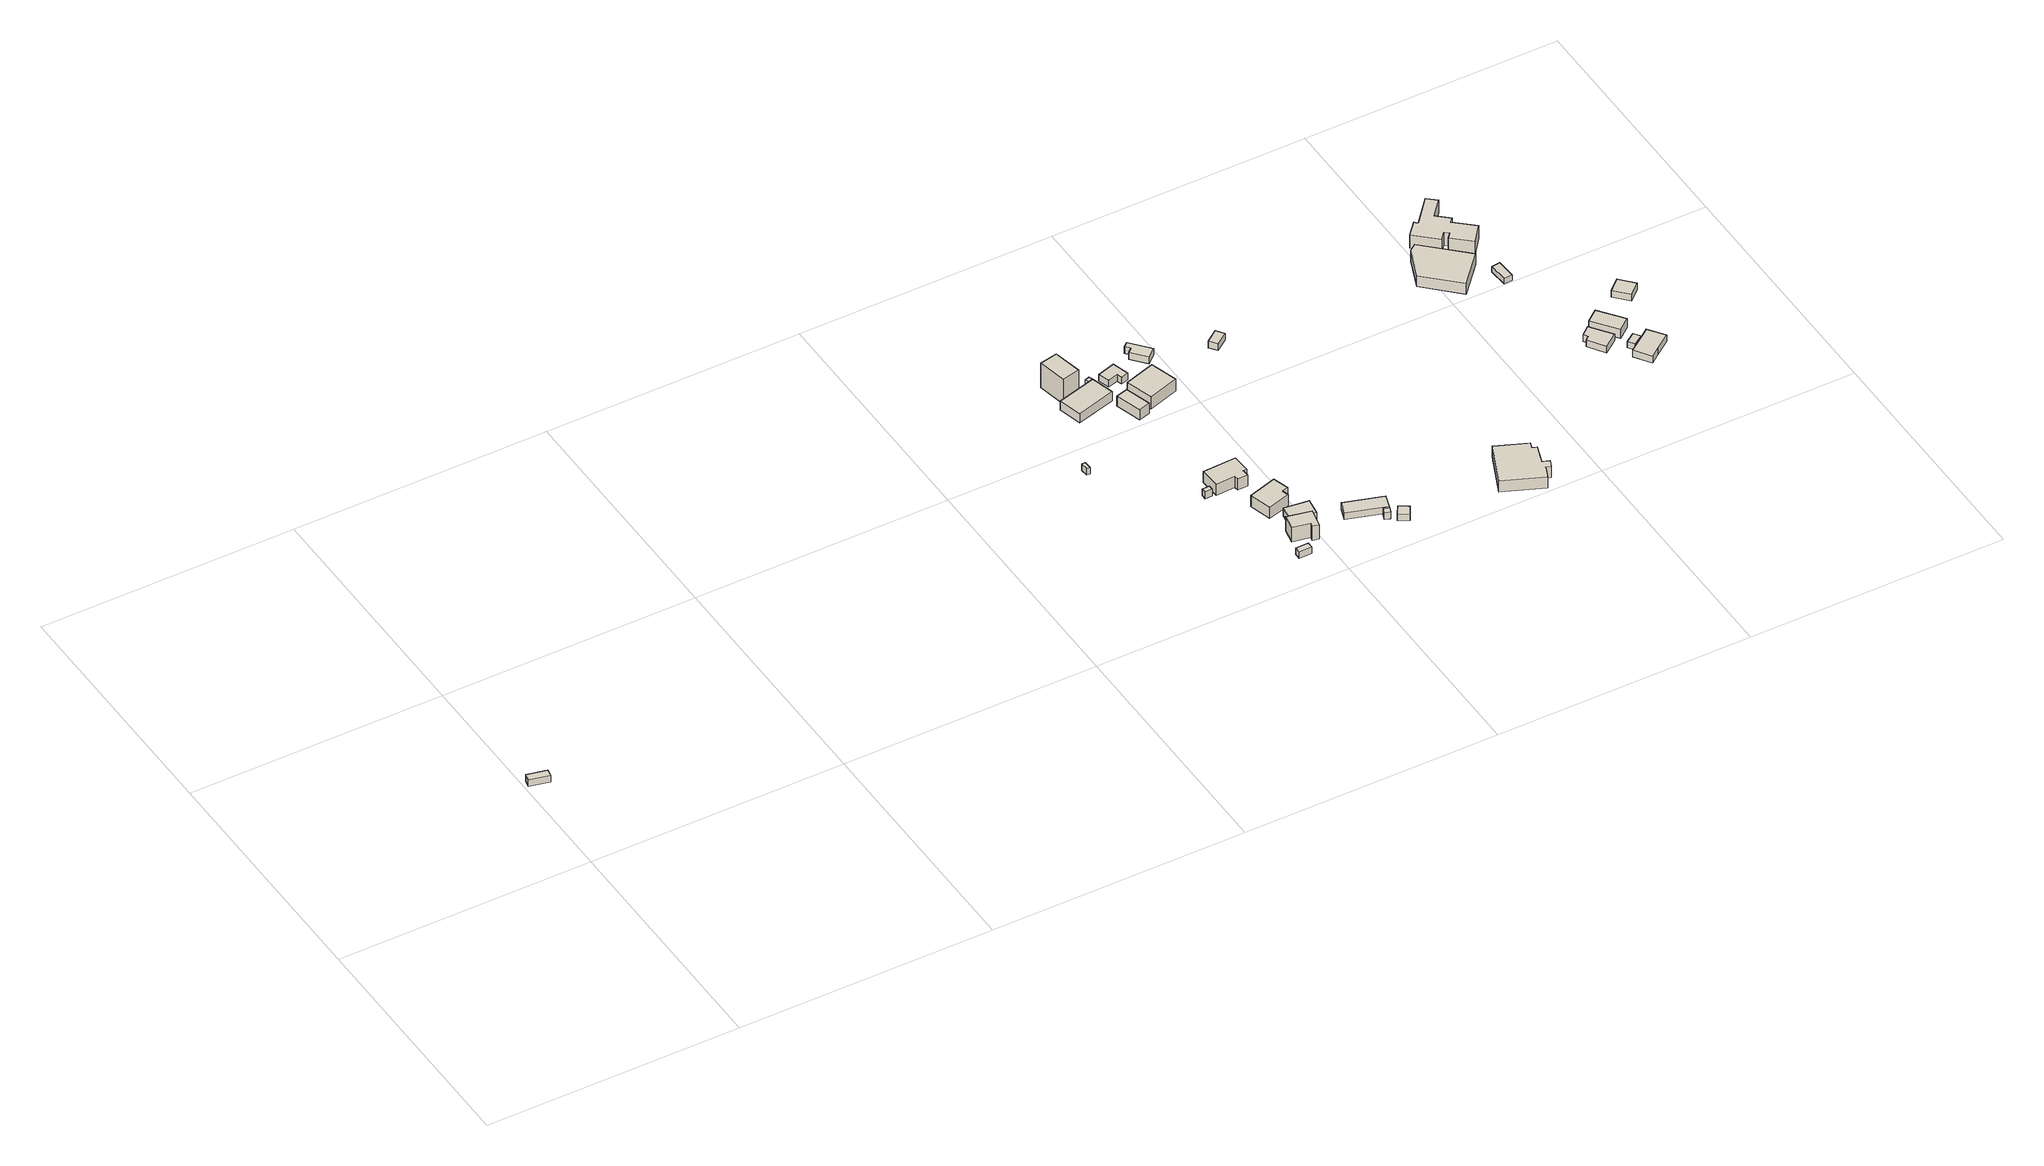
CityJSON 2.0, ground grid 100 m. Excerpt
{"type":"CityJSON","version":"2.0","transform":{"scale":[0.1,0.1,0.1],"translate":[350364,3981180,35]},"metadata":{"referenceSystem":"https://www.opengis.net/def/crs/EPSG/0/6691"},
"CityObjects":{
"building1":{"type":"Building","attributes":{"measuredHeight":3},"geometry":[{"type":"Solid","lod":"1","boundaries":[[[[0,1,2,3]],[[2,4,5,3]],[[1,6,4,2]],[[0,7,6,1]],[[3,5,7,0]],[[4,6,7,5]]]]}]},
"building2":{"type":"Building","attributes":{"荒川水系越辺川洪水浸水想定区域（計画規模）.規模":"L1","荒川水系越辺川洪水浸水想定区域（計画規模）.浸水ランク":"2","荒川水系越辺川洪水浸水想定区域（計画規模）.浸水深":1.33,"荒川水系越辺川洪水浸水想定区域（想定最大規模）.規模":"L2","荒川水系越辺川洪水浸水想定区域（想定最大規模）.浸水ランク":"2","荒川水系越辺川洪水浸水想定区域（想定最大規模）.浸水深":2.02,"荒川水系越辺川洪水浸水想定区域（想定最大規模）.継続時間":21.23,"measuredHeight":3},"geometry":[{"type":"Solid","lod":"1","boundaries":[[[[8,9,10,11]],[[10,12,13,11]],[[9,14,12,10]],[[8,15,14,9]],[[11,13,15,8]],[[12,14,15,13]]]]}]},
"building3":{"type":"Building","attributes":{"measuredHeight":3},"geometry":[{"type":"Solid","lod":"1","boundaries":[[[[16,17,18,19]],[[18,20,21,19]],[[17,22,20,18]],[[16,23,22,17]],[[19,21,23,16]],[[20,22,23,21]]]]}]},
"building4":{"type":"Building","attributes":{"荒川水系越辺川洪水浸水想定区域（計画規模）.規模":"L1","荒川水系越辺川洪水浸水想定区域（計画規模）.浸水ランク":"2","荒川水系越辺川洪水浸水想定区域（計画規模）.浸水深":1.19,"荒川水系越辺川洪水浸水想定区域（想定最大規模）.規模":"L2","荒川水系越辺川洪水浸水想定区域（想定最大規模）.浸水ランク":"2","荒川水系越辺川洪水浸水想定区域（想定最大規模）.浸水深":1.87,"荒川水系越辺川洪水浸水想定区域（想定最大規模）.継続時間":20.21,"measuredHeight":3},"geometry":[{"type":"Solid","lod":"1","boundaries":[[[[24,25,26,27]],[[26,28,29,27]],[[25,30,28,26]],[[24,31,30,25]],[[27,29,31,24]],[[28,30,31,29]]]]}]},
"building5":{"type":"Building","attributes":{"荒川水系越辺川洪水浸水想定区域（計画規模）.規模":"L1","荒川水系越辺川洪水浸水想定区域（計画規模）.浸水ランク":"2","荒川水系越辺川洪水浸水想定区域（計画規模）.浸水深":1.08,"荒川水系越辺川洪水浸水想定区域（想定最大規模）.規模":"L2","荒川水系越辺川洪水浸水想定区域（想定最大規模）.浸水ランク":"2","荒川水系越辺川洪水浸水想定区域（想定最大規模）.浸水深":1.77,"荒川水系越辺川洪水浸水想定区域（想定最大規模）.継続時間":15.36,"measuredHeight":11.1},"geometry":[{"type":"Solid","lod":"1","boundaries":[[[[32,33,34,35]],[[34,36,37,35]],[[33,38,36,34]],[[32,39,38,33]],[[35,37,39,32]],[[36,38,39,37]]]]}]},
"building6":{"type":"Building","attributes":{"荒川水系越辺川洪水浸水想定区域（計画規模）.規模":"L1","荒川水系越辺川洪水浸水想定区域（計画規模）.浸水ランク":"2","荒川水系越辺川洪水浸水想定区域（計画規模）.浸水深":0.77,"荒川水系越辺川洪水浸水想定区域（想定最大規模）.規模":"L2","荒川水系越辺川洪水浸水想定区域（想定最大規模）.浸水ランク":"2","荒川水系越辺川洪水浸水想定区域（想定最大規模）.浸水深":1.46,"荒川水系越辺川洪水浸水想定区域（想定最大規模）.継続時間":15.36,"measuredHeight":5.2},"geometry":[{"type":"Solid","lod":"1","boundaries":[[[[40,41,42,43]],[[42,44,45,43]],[[41,46,44,42]],[[40,47,46,41]],[[43,45,47,40]],[[44,46,47,45]]]]}]},
"building7":{"type":"Building","attributes":{"荒川水系越辺川洪水浸水想定区域（計画規模）.規模":"L1","荒川水系越辺川洪水浸水想定区域（計画規模）.浸水ランク":"2","荒川水系越辺川洪水浸水想定区域（計画規模）.浸水深":1.01,"荒川水系越辺川洪水浸水想定区域（想定最大規模）.規模":"L2","荒川水系越辺川洪水浸水想定区域（想定最大規模）.浸水ランク":"2","荒川水系越辺川洪水浸水想定区域（想定最大規模）.浸水深":1.69,"荒川水系越辺川洪水浸水想定区域（想定最大規模）.継続時間":21.76,"measuredHeight":7.4},"geometry":[{"type":"Solid","lod":"1","boundaries":[[[[48,49,50,51,52,53]],[[52,54,55,53]],[[51,56,54,52]],[[50,57,56,51]],[[49,58,57,50]],[[48,59,58,49]],[[53,55,59,48]],[[54,56,57,58,59,55]]]]}]},
"building8":{"type":"Building","attributes":{"荒川水系越辺川洪水浸水想定区域（計画規模）.規模":"L1","荒川水系越辺川洪水浸水想定区域（計画規模）.浸水ランク":"2","荒川水系越辺川洪水浸水想定区域（計画規模）.浸水深":0.99,"荒川水系越辺川洪水浸水想定区域（想定最大規模）.規模":"L2","荒川水系越辺川洪水浸水想定区域（想定最大規模）.浸水ランク":"2","荒川水系越辺川洪水浸水想定区域（想定最大規模）.浸水深":1.67,"荒川水系越辺川洪水浸水想定区域（想定最大規模）.継続時間":20.21,"measuredHeight":6.9},"geometry":[{"type":"Solid","lod":"1","boundaries":[[[[60,61,62,63,64,65,66,67]],[[66,68,69,67]],[[65,70,68,66]],[[64,71,70,65]],[[63,72,71,64]],[[62,73,72,63]],[[61,74,73,62]],[[60,75,74,61]],[[67,69,75,60]],[[68,70,71,72,73,74,75,69]]]]}]},
"building9":{"type":"Building","attributes":{"荒川水系越辺川洪水浸水想定区域（計画規模）.規模":"L1","荒川水系越辺川洪水浸水想定区域（計画規模）.浸水ランク":"2","荒川水系越辺川洪水浸水想定区域（計画規模）.浸水深":1.05,"荒川水系越辺川洪水浸水想定区域（想定最大規模）.規模":"L2","荒川水系越辺川洪水浸水想定区域（想定最大規模）.浸水ランク":"2","荒川水系越辺川洪水浸水想定区域（想定最大規模）.浸水深":1.73,"荒川水系越辺川洪水浸水想定区域（想定最大規模）.継続時間":21.76,"measuredHeight":7.4},"geometry":[{"type":"Solid","lod":"1","boundaries":[[[[76,77,78,79,80,81]],[[80,82,83,81]],[[79,84,82,80]],[[78,85,84,79]],[[77,86,85,78]],[[76,87,86,77]],[[81,83,87,76]],[[82,84,85,86,87,83]]]]}]},
"building10":{"type":"Building","attributes":{"荒川水系越辺川洪水浸水想定区域（計画規模）.規模":"L1","荒川水系越辺川洪水浸水想定区域（計画規模）.浸水ランク":"2","荒川水系越辺川洪水浸水想定区域（計画規模）.浸水深":0.89,"荒川水系越辺川洪水浸水想定区域（想定最大規模）.規模":"L2","荒川水系越辺川洪水浸水想定区域（想定最大規模）.浸水ランク":"2","荒川水系越辺川洪水浸水想定区域（想定最大規模）.浸水深":1.57,"荒川水系越辺川洪水浸水想定区域（想定最大規模）.継続時間":21.76,"measuredHeight":4.2},"geometry":[{"type":"Solid","lod":"1","boundaries":[[[[88,89,90,91]],[[90,92,93,91]],[[89,94,92,90]],[[88,95,94,89]],[[91,93,95,88]],[[92,94,95,93]]]]}]},
"building11":{"type":"Building","attributes":{"荒川水系越辺川洪水浸水想定区域（計画規模）.規模":"L1","荒川水系越辺川洪水浸水想定区域（計画規模）.浸水ランク":"2","荒川水系越辺川洪水浸水想定区域（計画規模）.浸水深":0.88,"荒川水系越辺川洪水浸水想定区域（想定最大規模）.規模":"L2","荒川水系越辺川洪水浸水想定区域（想定最大規模）.浸水ランク":"2","荒川水系越辺川洪水浸水想定区域（想定最大規模）.浸水深":1.57,"荒川水系越辺川洪水浸水想定区域（想定最大規模）.継続時間":15.36,"measuredHeight":3},"geometry":[{"type":"Solid","lod":"1","boundaries":[[[[96,97,98,99]],[[98,100,101,99]],[[97,102,100,98]],[[96,103,102,97]],[[99,101,103,96]],[[100,102,103,101]]]]}]},
"building12":{"type":"Building","attributes":{"荒川水系越辺川洪水浸水想定区域（計画規模）.規模":"L1","荒川水系越辺川洪水浸水想定区域（計画規模）.浸水ランク":"2","荒川水系越辺川洪水浸水想定区域（計画規模）.浸水深":0.74,"荒川水系越辺川洪水浸水想定区域（想定最大規模）.規模":"L2","荒川水系越辺川洪水浸水想定区域（想定最大規模）.浸水ランク":"2","荒川水系越辺川洪水浸水想定区域（想定最大規模）.浸水深":1.42,"荒川水系越辺川洪水浸水想定区域（想定最大規模）.継続時間":21.68,"measuredHeight":5.6},"geometry":[{"type":"Solid","lod":"1","boundaries":[[[[104,105,106,107]],[[106,108,109,107]],[[105,110,108,106]],[[104,111,110,105]],[[107,109,111,104]],[[108,110,111,109]]]]}]},
"building13":{"type":"Building","attributes":{"荒川水系越辺川洪水浸水想定区域（計画規模）.規模":"L1","荒川水系越辺川洪水浸水想定区域（計画規模）.浸水ランク":"2","荒川水系越辺川洪水浸水想定区域（計画規模）.浸水深":1.01,"荒川水系越辺川洪水浸水想定区域（想定最大規模）.規模":"L2","荒川水系越辺川洪水浸水想定区域（想定最大規模）.浸水ランク":"2","荒川水系越辺川洪水浸水想定区域（想定最大規模）.浸水深":1.69,"荒川水系越辺川洪水浸水想定区域（想定最大規模）.継続時間":15.36,"measuredHeight":3},"geometry":[{"type":"Solid","lod":"1","boundaries":[[[[112,113,114,115,116,117]],[[116,118,119,117]],[[115,120,118,116]],[[114,121,120,115]],[[113,122,121,114]],[[112,123,122,113]],[[117,119,123,112]],[[118,120,121,122,123,119]]]]}]},
"building14":{"type":"Building","attributes":{"荒川水系越辺川洪水浸水想定区域（計画規模）.規模":"L1","荒川水系越辺川洪水浸水想定区域（計画規模）.浸水ランク":"2","荒川水系越辺川洪水浸水想定区域（計画規模）.浸水深":0.76,"荒川水系越辺川洪水浸水想定区域（想定最大規模）.規模":"L2","荒川水系越辺川洪水浸水想定区域（想定最大規模）.浸水ランク":"2","荒川水系越辺川洪水浸水想定区域（想定最大規模）.浸水深":1.44,"荒川水系越辺川洪水浸水想定区域（想定最大規模）.継続時間":15.36,"measuredHeight":8.1},"geometry":[{"type":"Solid","lod":"1","boundaries":[[[[124,125,126,127]],[[126,128,129,127]],[[125,130,128,126]],[[124,131,130,125]],[[127,129,131,124]],[[128,130,131,129]]]]}]},
"building15":{"type":"Building","attributes":{"荒川水系越辺川洪水浸水想定区域（計画規模）.規模":"L1","荒川水系越辺川洪水浸水想定区域（計画規模）.浸水ランク":"2","荒川水系越辺川洪水浸水想定区域（計画規模）.浸水深":0.71,"荒川水系越辺川洪水浸水想定区域（想定最大規模）.規模":"L2","荒川水系越辺川洪水浸水想定区域（想定最大規模）.浸水ランク":"2","荒川水系越辺川洪水浸水想定区域（想定最大規模）.浸水深":1.39,"荒川水系越辺川洪水浸水想定区域（想定最大規模）.継続時間":71.86,"measuredHeight":3},"geometry":[{"type":"Solid","lod":"1","boundaries":[[[[132,133,134,135]],[[134,136,137,135]],[[133,138,136,134]],[[132,139,138,133]],[[135,137,139,132]],[[136,138,139,137]]]]}]},
"building16":{"type":"Building","attributes":{"荒川水系越辺川洪水浸水想定区域（計画規模）.規模":"L1","荒川水系越辺川洪水浸水想定区域（計画規模）.浸水ランク":"2","荒川水系越辺川洪水浸水想定区域（計画規模）.浸水深":0.66,"荒川水系越辺川洪水浸水想定区域（想定最大規模）.規模":"L2","荒川水系越辺川洪水浸水想定区域（想定最大規模）.浸水ランク":"2","荒川水系越辺川洪水浸水想定区域（想定最大規模）.浸水深":1.34,"荒川水系越辺川洪水浸水想定区域（想定最大規模）.継続時間":71.86,"measuredHeight":3},"geometry":[{"type":"Solid","lod":"1","boundaries":[[[[140,141,142,143]],[[142,144,145,143]],[[141,146,144,142]],[[140,147,146,141]],[[143,145,147,140]],[[144,146,147,145]]]]}]},
"building17":{"type":"Building","attributes":{"荒川水系越辺川洪水浸水想定区域（計画規模）.規模":"L1","荒川水系越辺川洪水浸水想定区域（計画規模）.浸水ランク":"1","荒川水系越辺川洪水浸水想定区域（計画規模）.浸水深":0.44,"荒川水系越辺川洪水浸水想定区域（想定最大規模）.規模":"L2","荒川水系越辺川洪水浸水想定区域（想定最大規模）.浸水ランク":"2","荒川水系越辺川洪水浸水想定区域（想定最大規模）.浸水深":1.12,"荒川水系越辺川洪水浸水想定区域（想定最大規模）.継続時間":14.91,"measuredHeight":2.7},"geometry":[{"type":"Solid","lod":"1","boundaries":[[[[148,149,150,151]],[[150,152,153,151]],[[149,154,152,150]],[[148,155,154,149]],[[151,153,155,148]],[[152,154,155,153]]]]}]},
"building18":{"type":"Building","attributes":{"荒川水系越辺川洪水浸水想定区域（計画規模）.規模":"L1","荒川水系越辺川洪水浸水想定区域（計画規模）.浸水ランク":"2","荒川水系越辺川洪水浸水想定区域（計画規模）.浸水深":0.99,"荒川水系越辺川洪水浸水想定区域（想定最大規模）.規模":"L2","荒川水系越辺川洪水浸水想定区域（想定最大規模）.浸水ランク":"2","荒川水系越辺川洪水浸水想定区域（想定最大規模）.浸水深":1.68,"荒川水系越辺川洪水浸水想定区域（想定最大規模）.継続時間":69.48,"measuredHeight":3},"geometry":[{"type":"Solid","lod":"1","boundaries":[[[[156,157,158,159,160,161]],[[160,162,163,161]],[[159,164,162,160]],[[158,165,164,159]],[[157,166,165,158]],[[156,167,166,157]],[[161,163,167,156]],[[162,164,165,166,167,163]]]]}]},
"building19":{"type":"Building","attributes":{"荒川水系越辺川洪水浸水想定区域（計画規模）.規模":"L1","荒川水系越辺川洪水浸水想定区域（計画規模）.浸水ランク":"2","荒川水系越辺川洪水浸水想定区域（計画規模）.浸水深":1.34,"荒川水系越辺川洪水浸水想定区域（想定最大規模）.規模":"L2","荒川水系越辺川洪水浸水想定区域（想定最大規模）.浸水ランク":"2","荒川水系越辺川洪水浸水想定区域（想定最大規模）.浸水深":2.02,"荒川水系越辺川洪水浸水想定区域（想定最大規模）.継続時間":75.11,"measuredHeight":3},"geometry":[{"type":"Solid","lod":"1","boundaries":[[[[168,169,170,171]],[[170,172,173,171]],[[169,174,172,170]],[[168,175,174,169]],[[171,173,175,168]],[[172,174,175,173]]]]}]},
"building20":{"type":"Building","attributes":{"荒川水系越辺川洪水浸水想定区域（計画規模）.規模":"L1","荒川水系越辺川洪水浸水想定区域（計画規模）.浸水ランク":"1","荒川水系越辺川洪水浸水想定区域（計画規模）.浸水深":0.45,"荒川水系越辺川洪水浸水想定区域（想定最大規模）.規模":"L2","荒川水系越辺川洪水浸水想定区域（想定最大規模）.浸水ランク":"2","荒川水系越辺川洪水浸水想定区域（想定最大規模）.浸水深":1.14,"荒川水系越辺川洪水浸水想定区域（想定最大規模）.継続時間":5.36,"measuredHeight":6.9},"geometry":[{"type":"Solid","lod":"1","boundaries":[[[[176,177,178,179,180,181,182,183,184,185]],[[184,186,187,185]],[[183,188,186,184]],[[182,189,188,183]],[[181,190,189,182]],[[180,191,190,181]],[[179,192,191,180]],[[178,193,192,179]],[[177,194,193,178]],[[176,195,194,177]],[[185,187,195,176]],[[186,188,189,190,191,192,193,194,195,187]]]]}]},
"building21":{"type":"Building","attributes":{"荒川水系越辺川洪水浸水想定区域（計画規模）.規模":"L1","荒川水系越辺川洪水浸水想定区域（計画規模）.浸水ランク":"2","荒川水系越辺川洪水浸水想定区域（計画規模）.浸水深":1.39,"荒川水系越辺川洪水浸水想定区域（想定最大規模）.規模":"L2","荒川水系越辺川洪水浸水想定区域（想定最大規模）.浸水ランク":"2","荒川水系越辺川洪水浸水想定区域（想定最大規模）.浸水深":2.07,"荒川水系越辺川洪水浸水想定区域（想定最大規模）.継続時間":22.46,"measuredHeight":6.2},"geometry":[{"type":"Solid","lod":"1","boundaries":[[[[196,197,198,199,200]],[[199,201,202,200]],[[198,203,201,199]],[[197,204,203,198]],[[196,205,204,197]],[[200,202,205,196]],[[201,203,204,205,202]]]]}]},
"building22":{"type":"Building","attributes":{"荒川水系越辺川洪水浸水想定区域（計画規模）.規模":"L1","荒川水系越辺川洪水浸水想定区域（計画規模）.浸水ランク":"2","荒川水系越辺川洪水浸水想定区域（計画規模）.浸水深":1.22,"荒川水系越辺川洪水浸水想定区域（想定最大規模）.規模":"L2","荒川水系越辺川洪水浸水想定区域（想定最大規模）.浸水ランク":"2","荒川水系越辺川洪水浸水想定区域（想定最大規模）.浸水深":1.9,"荒川水系越辺川洪水浸水想定区域（想定最大規模）.継続時間":69.43,"measuredHeight":3},"geometry":[{"type":"Solid","lod":"1","boundaries":[[[[206,207,208,209,210,211]],[[210,212,213,211]],[[209,214,212,210]],[[208,215,214,209]],[[207,216,215,208]],[[206,217,216,207]],[[211,213,217,206]],[[212,214,215,216,217,213]]]]}]},
"building23":{"type":"Building","attributes":{"荒川水系越辺川洪水浸水想定区域（計画規模）.規模":"L1","荒川水系越辺川洪水浸水想定区域（計画規模）.浸水ランク":"2","荒川水系越辺川洪水浸水想定区域（計画規模）.浸水深":1.27,"荒川水系越辺川洪水浸水想定区域（想定最大規模）.規模":"L2","荒川水系越辺川洪水浸水想定区域（想定最大規模）.浸水ランク":"2","荒川水系越辺川洪水浸水想定区域（想定最大規模）.浸水深":1.95,"荒川水系越辺川洪水浸水想定区域（想定最大規模）.継続時間":73.18,"measuredHeight":2.5},"geometry":[{"type":"Solid","lod":"1","boundaries":[[[[218,219,220,221]],[[220,222,223,221]],[[219,224,222,220]],[[218,225,224,219]],[[221,223,225,218]],[[222,224,225,223]]]]}]},
"building24":{"type":"Building","attributes":{"荒川水系越辺川洪水浸水想定区域（計画規模）.規模":"L1","荒川水系越辺川洪水浸水想定区域（計画規模）.浸水ランク":"2","荒川水系越辺川洪水浸水想定区域（計画規模）.浸水深":1.29,"荒川水系越辺川洪水浸水想定区域（想定最大規模）.規模":"L2","荒川水系越辺川洪水浸水想定区域（想定最大規模）.浸水ランク":"2","荒川水系越辺川洪水浸水想定区域（想定最大規模）.浸水深":1.97,"荒川水系越辺川洪水浸水想定区域（想定最大規模）.継続時間":22.01,"measuredHeight":8.3},"geometry":[{"type":"Solid","lod":"1","boundaries":[[[[226,227,228,229,230,231,232,233,234,235,236,237,238,239]],[[238,240,241,239]],[[237,242,240,238]],[[236,243,242,237]],[[235,244,243,236]],[[234,245,244,235]],[[233,246,245,234]],[[232,247,246,233]],[[231,248,247,232]],[[230,249,248,231]],[[229,250,249,230]],[[228,251,250,229]],[[227,252,251,228]],[[226,253,252,227]],[[239,241,253,226]],[[240,242,243,244,245,246,247,248,249,250,251,252,253,241]]]]}]},
"building25":{"type":"Building","attributes":{"荒川水系越辺川洪水浸水想定区域（計画規模）.規模":"L1","荒川水系越辺川洪水浸水想定区域（計画規模）.浸水ランク":"2","荒川水系越辺川洪水浸水想定区域（計画規模）.浸水深":0.96,"荒川水系越辺川洪水浸水想定区域（想定最大規模）.規模":"L2","荒川水系越辺川洪水浸水想定区域（想定最大規模）.浸水ランク":"2","荒川水系越辺川洪水浸水想定区域（想定最大規模）.浸水深":1.64,"荒川水系越辺川洪水浸水想定区域（想定最大規模）.継続時間":69.43,"measuredHeight":2.8},"geometry":[{"type":"Solid","lod":"1","boundaries":[[[[254,255,256,257]],[[256,258,259,257]],[[255,260,258,256]],[[254,261,260,255]],[[257,259,261,254]],[[258,260,261,259]]]]}]},
"building26":{"type":"Building","attributes":{"荒川水系越辺川洪水浸水想定区域（計画規模）.規模":"L1","荒川水系越辺川洪水浸水想定区域（計画規模）.浸水ランク":"2","荒川水系越辺川洪水浸水想定区域（計画規模）.浸水深":0.99,"荒川水系越辺川洪水浸水想定区域（想定最大規模）.規模":"L2","荒川水系越辺川洪水浸水想定区域（想定最大規模）.浸水ランク":"2","荒川水系越辺川洪水浸水想定区域（想定最大規模）.浸水深":1.67,"荒川水系越辺川洪水浸水想定区域（想定最大規模）.継続時間":22.45,"measuredHeight":4.7},"geometry":[{"type":"Solid","lod":"1","boundaries":[[[[262,263,264,265]],[[264,266,267,265]],[[263,268,266,264]],[[262,269,268,263]],[[265,267,269,262]],[[266,268,269,267]]]]}]},
"building27":{"type":"Building","attributes":{"荒川水系越辺川洪水浸水想定区域（計画規模）.規模":"L1","荒川水系越辺川洪水浸水想定区域（計画規模）.浸水ランク":"2","荒川水系越辺川洪水浸水想定区域（計画規模）.浸水深":0.89,"荒川水系越辺川洪水浸水想定区域（想定最大規模）.規模":"L2","荒川水系越辺川洪水浸水想定区域（想定最大規模）.浸水ランク":"2","荒川水系越辺川洪水浸水想定区域（想定最大規模）.浸水深":1.57,"荒川水系越辺川洪水浸水想定区域（想定最大規模）.継続時間":69.43,"measuredHeight":3},"geometry":[{"type":"Solid","lod":"1","boundaries":[[[[270,271,272,273,274]],[[273,275,276,274]],[[272,277,275,273]],[[271,278,277,272]],[[270,279,278,271]],[[274,276,279,270]],[[275,277,278,279,276]]]]}]},
"building28":{"type":"Building","attributes":{"荒川水系越辺川洪水浸水想定区域（計画規模）.規模":"L1","荒川水系越辺川洪水浸水想定区域（計画規模）.浸水ランク":"2","荒川水系越辺川洪水浸水想定区域（計画規模）.浸水深":0.8,"荒川水系越辺川洪水浸水想定区域（想定最大規模）.規模":"L2","荒川水系越辺川洪水浸水想定区域（想定最大規模）.浸水ランク":"2","荒川水系越辺川洪水浸水想定区域（想定最大規模）.浸水深":1.47,"荒川水系越辺川洪水浸水想定区域（想定最大規模）.継続時間":22.45,"measuredHeight":3},"geometry":[{"type":"Solid","lod":"1","boundaries":[[[[280,281,282,283]],[[282,284,285,283]],[[281,286,284,282]],[[280,287,286,281]],[[283,285,287,280]],[[284,286,287,285]]]]}]}
},
"vertices":[
[90,443,20],[85,414,20],[6,432,20],[14,461,20],[6,432,50],[14,461,50],[85,414,50],[90,443,50],
[2484,898,11],[2486,868,11],[2473,868,11],[2471,898,11],[2473,868,41],[2471,898,41],[2486,868,41],[2484,898,41],
[2925,148,16],[2926,124,16],[2876,123,16],[2876,147,16],[2876,123,46],[2876,147,46],[2926,124,46],[2925,148,46],
[2786,577,13],[2787,557,13],[2758,556,13],[2758,576,13],[2758,556,43],[2758,576,43],[2787,557,43],[2786,577,43],
[2636,1351,14],[2659,1240,14],[2589,1225,14],[2566,1336,14],[2589,1225,125],[2566,1336,125],[2659,1240,125],[2636,1351,125],
[2717,1243,15],[2741,1153,15],[2587,1111,15],[2564,1201,15],[2587,1111,56],[2564,1201,56],[2741,1153,56],[2717,1243,56],
[3003,252,14],[2987,177,14],[2962,183,14],[2965,199,14],[2898,213,14],[2910,272,14],[2898,213,79],[2910,272,79],[2965,199,79],[2962,183,79],[2987,177,79],[3003,252,79],
[2925,638,13],[2929,566,13],[2915,566,13],[2916,540,13],[2876,538,13],[2875,555,13],[2799,551,13],[2795,632,13],[2799,551,63],[2795,632,63],[2875,555,63],[2876,538,63],[2916,540,63],[2915,566,63],[2929,566,63],[2925,638,63],
[3000,412,14],[2975,405,14],[2982,380,14],[2895,354,14],[2871,441,14],[2981,474,14],[2871,441,65],[2981,474,65],[2895,354,65],[2982,380,65],[2975,405,65],[3000,412,65],
[3028,266,13],[2933,283,13],[2943,345,13],[3038,332,13],[2943,345,49],[3038,332,49],[2933,283,49],[3028,266,49],
[2717,1270,15],[2724,1250,15],[2705,1243,15],[2698,1263,15],[2705,1243,45],[2698,1263,45],[2724,1250,45],[2717,1270,45],
[2817,1033,15],[2771,1020,15],[2741,1121,15],[2787,1133,15],[2741,1121,61],[2787,1133,61],[2771,1020,61],[2817,1033,61],
[2824,1286,14],[2843,1221,14],[2813,1212,14],[2807,1233,14],[2767,1221,14],[2754,1265,14],[2767,1221,44],[2754,1265,44],[2807,1233,44],[2813,1212,44],[2843,1221,44],[2824,1286,44],
[2921,1192,15],[2953,1086,15],[2834,1049,15],[2802,1155,15],[2834,1049,70],[2802,1155,70],[2953,1086,70],[2921,1192,70],
[3279,228,12],[3262,176,12],[3113,224,12],[3130,275,12],[3113,224,42],[3130,275,42],[3262,176,42],[3279,228,42],
[3257,164,18],[3248,141,18],[3227,149,18],[3236,172,18],[3227,149,48],[3236,172,48],[3248,141,48],[3257,164,48],
[3324,138,17],[3301,100,17],[3263,123,17],[3287,161,17],[3263,123,44],[3287,161,44],[3301,100,44],[3324,138,44],
[2918,1328,13],[2903,1346,13],[2921,1362,13],[2985,1287,13],[2949,1256,13],[2900,1312,13],[2949,1256,43],[2900,1312,43],[2985,1287,43],[2921,1362,43],[2903,1346,43],[2918,1328,43],
[3215,1267,8],[3237,1237,8],[3189,1202,8],[3167,1231,8],[3189,1202,38],[3167,1231,38],[3237,1237,38],[3215,1267,38],
[3829,191,17],[3822,168,17],[3839,161,17],[3814,89,17],[3842,77,17],[3829,49,17],[3811,56,17],[3791,8,17],[3636,75,17],[3709,242,17],[3636,75,67],[3709,242,67],[3791,8,67],[3811,56,67],[3829,49,67],[3842,77,67],[3814,89,67],[3839,161,67],[3822,168,67],[3829,191,67],
[4172,1141,9],[4066,1023,9],[3941,1144,9],[3989,1268,9],[4017,1289,9],[3989,1268,57],[4017,1289,57],[3941,1144,57],[4066,1023,57],[4172,1141,57],
[4320,640,9],[4380,559,9],[4324,517,9],[4280,582,9],[4296,595,9],[4285,611,9],[4296,595,39],[4285,611,39],[4280,582,39],[4324,517,39],[4380,559,39],[4320,640,39],
[4231,1080,11],[4236,1004,11],[4203,1002,11],[4198,1077,11],[4203,1002,36],[4198,1077,36],[4236,1004,36],[4231,1080,36],
[4248,1248,11],[4196,1184,11],[4125,1245,11],[4142,1265,11],[4126,1278,11],[4101,1250,11],[4019,1326,11],[4065,1376,11],[4077,1365,11],[4161,1463,11],[4196,1432,11],[4142,1370,11],[4189,1329,11],[4174,1313,11],[4189,1329,70],[4174,1313,70],[4142,1370,70],[4196,1432,70],[4161,1463,70],[4077,1365,70],[4065,1376,70],[4019,1326,70],[4101,1250,70],[4126,1278,70],[4142,1265,70],[4125,1245,70],[4196,1184,70],[4248,1248,70],
[4434,528,14],[4451,503,14],[4413,476,14],[4396,501,14],[4413,476,42],[4396,501,42],[4451,503,42],[4434,528,42],
[4379,689,10],[4451,596,10],[4403,558,10],[4331,651,10],[4403,558,50],[4331,651,50],[4451,596,50],[4379,689,50],
[4483,521,14],[4528,460,14],[4466,415,14],[4429,388,14],[4387,451,14],[4429,388,44],[4387,451,44],[4466,415,44],[4528,460,44],[4483,521,44],
[4528,797,14],[4578,743,14],[4531,701,14],[4482,755,14],[4531,701,44],[4482,755,44],[4578,743,44],[4528,797,44]
]}
